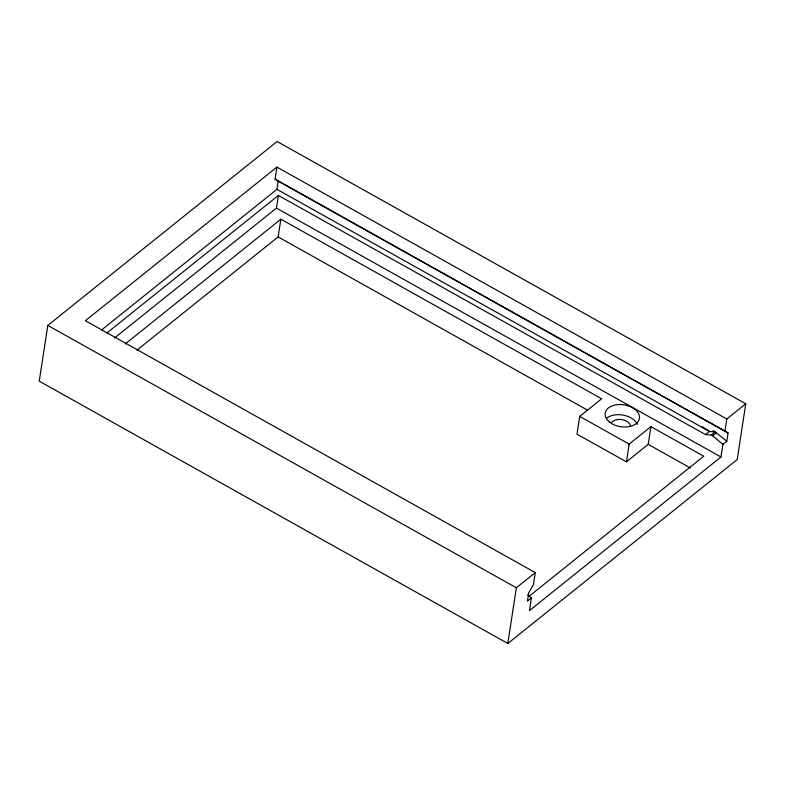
<?xml version="1.0" encoding="UTF-8"?>
<svg xmlns="http://www.w3.org/2000/svg" width="785" height="785" viewBox="0 0 785 785"><rect width="100%" height="100%" fill="white"/><g stroke="black" fill="none" stroke-linecap="round" stroke-linejoin="round"><path stroke-width="1.18" d="M47.787 325.422L39.25 381.167L507.826 643.484L737.223 459.529L745.75 403.775L277.105 141.516L47.787 325.422L516.353 587.779L535.272 572.599L85.398 320.712L276.919 167.097L726.792 418.984L745.75 403.775M527.648 594.834L531.396 597.934L529.463 610.602L720.973 456.988L722.906 444.369L726.792 441.248L728.058 432.996L278.184 181.109L275.074 179.157L276.919 167.097M101.412 330.102L276.928 189.322L278.184 181.109M114.473 338.031L276.457 208.103L278.39 195.436L705.509 434.576L711.249 435.037L712.594 435.793L722.906 444.369M136.865 350.228L278.135 236.913L280.844 219.172L601.653 398.79L579.693 416.403L576.975 434.144L626.43 461.835L648.204 444.369L650.922 426.638L703.762 456.213L528.894 596.472M507.826 643.484L516.353 587.779M535.272 572.599L533.427 584.658L528.697 592.901L527.441 601.114L531.396 597.934M626.43 461.835L629.148 444.104L650.922 426.638M728.058 432.996L724.947 431.043L726.792 418.984M106.888 333.007L278.39 195.436M125.257 343.967L280.844 219.172M705.509 434.576L709.395 431.456L715.145 431.927L726.792 441.248M711.249 435.037L715.145 431.927L713.123 430.553M712.594 435.793L716.479 432.672M275.074 179.157L724.947 431.043M276.928 189.322L709.395 431.456L702.33 426.667M276.457 208.103L720.973 456.988M278.135 236.913L587.18 409.947M648.204 444.369L690.476 468.037M579.693 416.403L629.148 444.104M606.54 418.366A17.329 11.068 8.7 0 1 623.535 415.167A17.329 11.068 8.7 0 1 637.332 424.381M611.495 422.781A9.999 6.388 8.7 0 1 621.798 419.612A9.999 6.388 8.7 0 1 630.571 425.784M609.288 421.888A17.329 11.068 8.7 0 0 638.568 420.907A17.329 11.068 8.7 0 0 619.1 404.54A17.329 11.068 8.7 0 0 609.288 421.888"/></g></svg>
